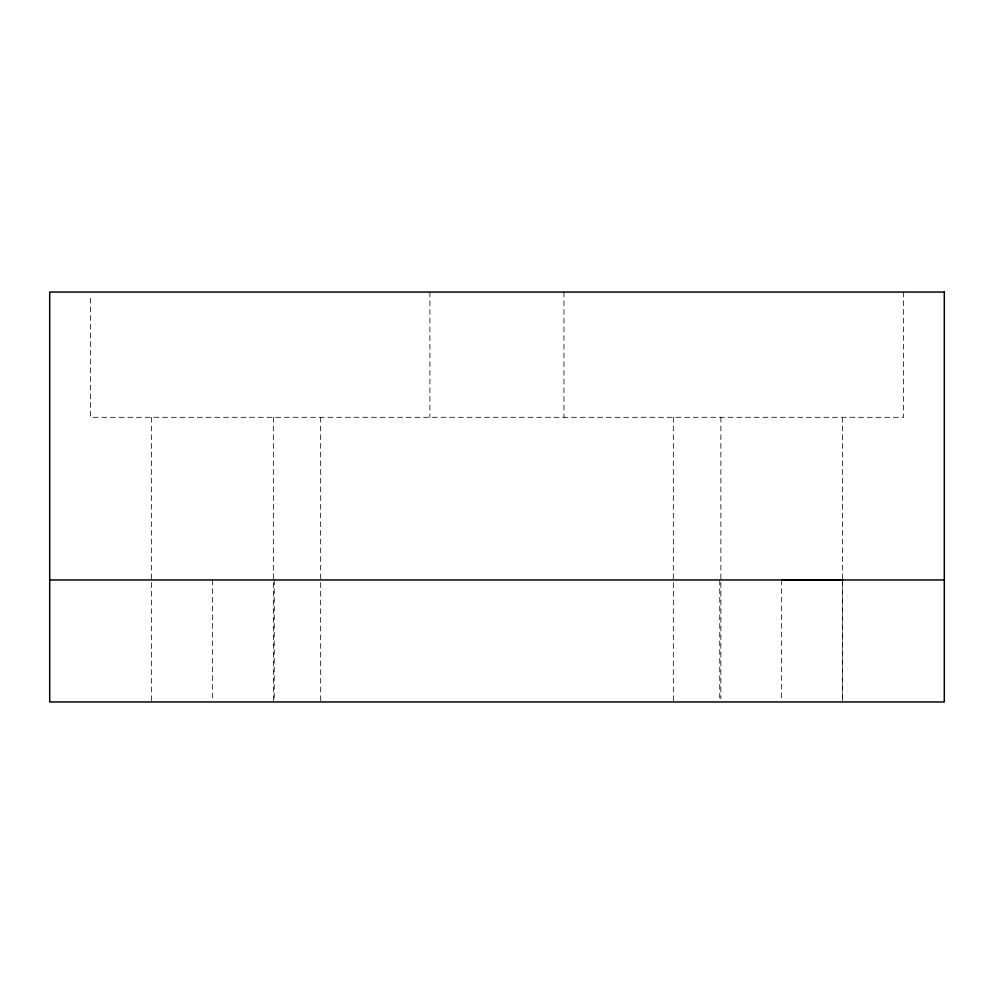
<?xml version="1.0" encoding="UTF-8"?>
<svg xmlns="http://www.w3.org/2000/svg" width="994" height="994" viewBox="0 0 994 994"><rect width="100%" height="100%" fill="white"/><g stroke="black" fill="none" stroke-linecap="round" stroke-linejoin="round"><path stroke-width="0.75" stroke-dasharray="4.97 3.73" d="M903.633 292.05L903.633 417.306L90.367 417.306L90.367 295.143M842.639 579.85L842.639 698.869M842.415 417.306L842.415 701.95M781.644 579.85L781.644 698.869M720.874 417.306L720.874 698.857M719.768 579.962L719.768 698.869M673.336 417.306L673.336 701.95M563.946 292.05L563.946 417.306M429.917 292.05L429.917 417.306M320.664 417.306L320.664 701.95M274.232 579.962L274.232 698.869M273.35 417.306L273.35 701.95M212.356 579.962L212.356 698.869M151.361 417.306L151.361 701.95"/><path stroke-width="1.49" d="M781.644 579.85L842.639 579.85M49.7 579.962L944.3 579.962M944.3 292.05L49.7 292.05L49.7 701.95L944.3 701.95L944.3 292.05"/></g></svg>
